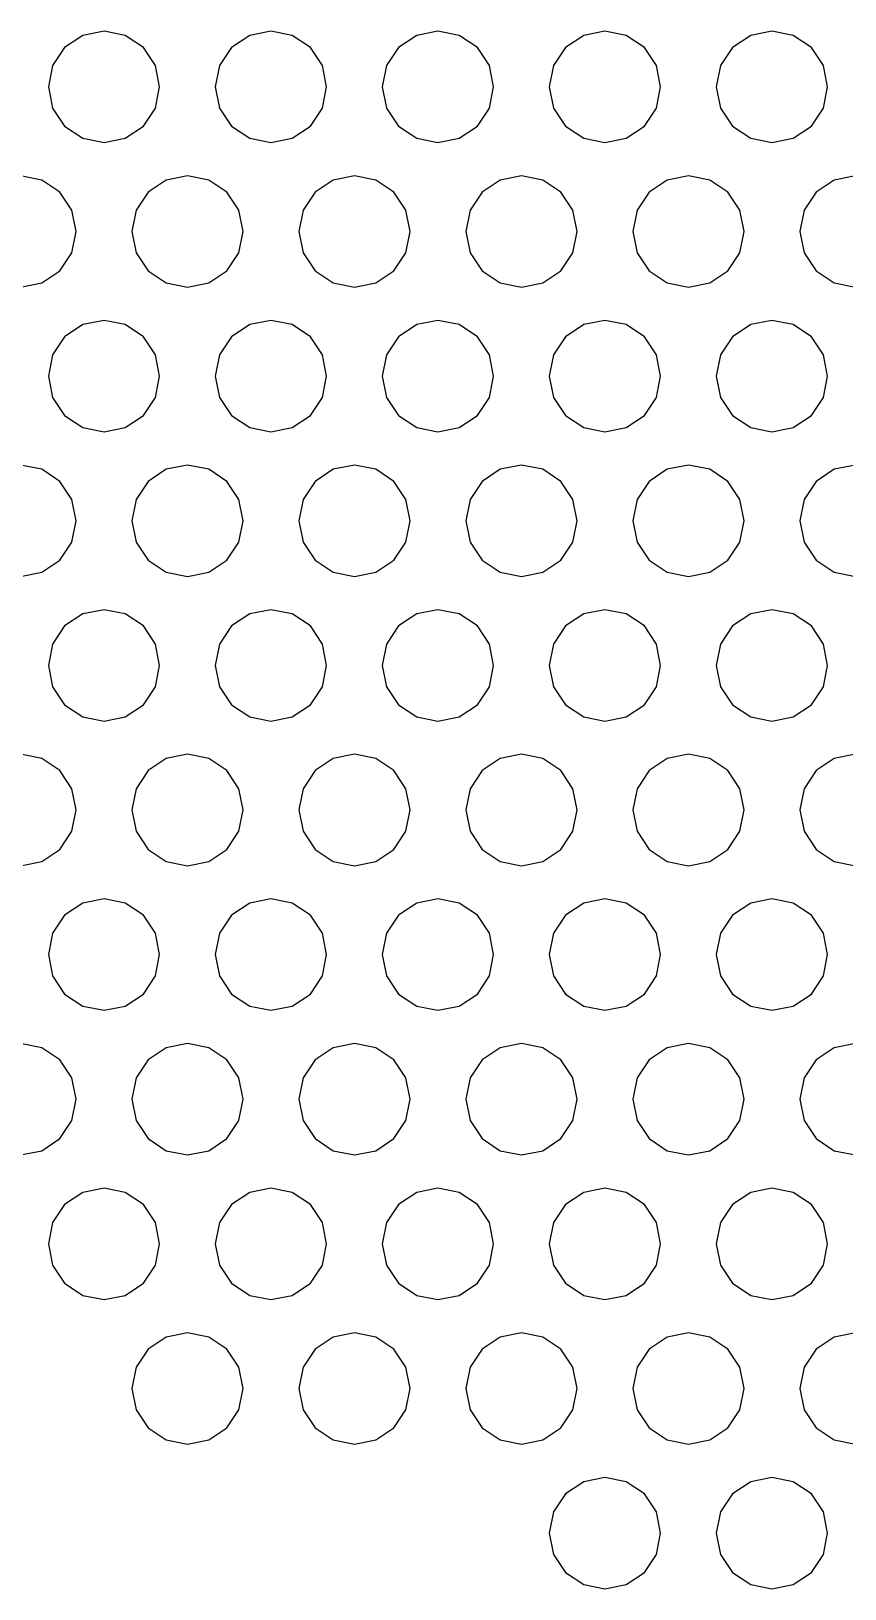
# Model space of a CAD drawing. Extents: x -59 to 59, y -59 to 59.
# Drawn here: x -29.6 to -0.4, y -59.2 to -3.2 of the extents above; entities that cross this region are included whole.
import ezdxf

# ---------------------------------------------------------------- set-up
doc = ezdxf.new("R2010")
doc.units = 0
doc.layers.get('0').update_dxf_attribs({"color": 1})

msp = doc.modelspace()

# ---------------------------------------------------------------- linework, layer by layer
at = {"color": 1}
for p, q in [((-27.7654, -3.34839), (-28.4142, -3.78194)), ((-27, -3.19615), (-27.7654, -3.34839)), ((-26.2346, -3.34839), (-27, -3.19615)), ((-25.5858, -3.78194), (-26.2346, -3.34839)), ((-21.7654, -3.34839), (-22.4142, -3.78194)), ((-21, -3.19615), (-21.7654, -3.34839)), ((-20.2346, -3.34839), (-21, -3.19615)), ((-19.5858, -3.78194), (-20.2346, -3.34839)), ((-15.7654, -3.34839), (-16.4142, -3.78194)), ((-15, -3.19615), (-15.7654, -3.34839)), ((-14.2346, -3.34839), (-15, -3.19615)), ((-13.5858, -3.78194), (-14.2346, -3.34839)), ((-9.76537, -3.34839), (-10.4142, -3.78194)), ((-9, -3.19615), (-9.76537, -3.34839)), ((-8.23462, -3.34839), (-9, -3.19615)), ((-7.58578, -3.78194), (-8.23462, -3.34839)), ((-3.76537, -3.34839), (-4.4142, -3.78194)), ((-3, -3.19615), (-3.76537, -3.34839)), ((-2.23462, -3.34839), (-3, -3.19615)), ((-1.58578, -3.78194), (-2.23462, -3.34839)), ((-28.4142, -3.78194), (-28.8477, -4.43077)), ((-25.1522, -4.43077), (-25.5858, -3.78194)), ((-22.4142, -3.78194), (-22.8477, -4.43077)), ((-19.1522, -4.43077), (-19.5858, -3.78194)), ((-16.4142, -3.78194), (-16.8477, -4.43077)), ((-13.1522, -4.43077), (-13.5858, -3.78194)), ((-10.4142, -3.78194), (-10.8477, -4.43077)), ((-7.15224, -4.43077), (-7.58578, -3.78194)), ((-4.4142, -3.78194), (-4.84775, -4.43077)), ((-1.15224, -4.43077), (-1.58578, -3.78194)), ((-28.8477, -4.43077), (-29, -5.19615)), ((-25, -5.19615), (-25.1522, -4.43077)), ((-22.8477, -4.43077), (-23, -5.19615)), ((-19, -5.19615), (-19.1522, -4.43077)), ((-16.8477, -4.43077), (-17, -5.19615)), ((-13, -5.19615), (-13.1522, -4.43077)), ((-10.8477, -4.43077), (-11, -5.19615)), ((-7, -5.19615), (-7.15224, -4.43077)), ((-4.84775, -4.43077), (-5, -5.19615)), ((-1, -5.19615), (-1.15224, -4.43077)), ((-29, -5.19615), (-28.8477, -5.96152)), ((-25.1522, -5.96152), (-25, -5.19615)), ((-23, -5.19615), (-22.8477, -5.96152)), ((-19.1522, -5.96152), (-19, -5.19615)), ((-17, -5.19615), (-16.8477, -5.96152)), ((-13.1522, -5.96152), (-13, -5.19615)), ((-11, -5.19615), (-10.8477, -5.96152)), ((-7.15224, -5.96152), (-7, -5.19615)), ((-5, -5.19615), (-4.84775, -5.96152)), ((-1.15224, -5.96152), (-1, -5.19615)), ((-28.8477, -5.96152), (-28.4142, -6.61035)), ((-25.5858, -6.61035), (-25.1522, -5.96152)), ((-22.8477, -5.96152), (-22.4142, -6.61035)), ((-19.5858, -6.61035), (-19.1522, -5.96152)), ((-16.8477, -5.96152), (-16.4142, -6.61035)), ((-13.5858, -6.61035), (-13.1522, -5.96152)), ((-10.8477, -5.96152), (-10.4142, -6.61035)), ((-7.58578, -6.61035), (-7.15224, -5.96152)), ((-4.84775, -5.96152), (-4.4142, -6.61035)), ((-1.58578, -6.61035), (-1.15224, -5.96152)), ((-28.4142, -6.61035), (-27.7654, -7.0439)), ((-26.2346, -7.0439), (-25.5858, -6.61035)), ((-22.4142, -6.61035), (-21.7654, -7.0439)), ((-20.2346, -7.0439), (-19.5858, -6.61035)), ((-16.4142, -6.61035), (-15.7654, -7.0439)), ((-14.2346, -7.0439), (-13.5858, -6.61035)), ((-10.4142, -6.61035), (-9.76537, -7.0439)), ((-8.23462, -7.0439), (-7.58578, -6.61035)), ((-4.4142, -6.61035), (-3.76537, -7.0439)), ((-2.23462, -7.0439), (-1.58578, -6.61035)), ((-27.7654, -7.0439), (-27, -7.19615)), ((-27, -7.19615), (-26.2346, -7.0439)), ((-21.7654, -7.0439), (-21, -7.19615)), ((-21, -7.19615), (-20.2346, -7.0439)), ((-15.7654, -7.0439), (-15, -7.19615)), ((-15, -7.19615), (-14.2346, -7.0439)), ((-9.76537, -7.0439), (-9, -7.19615)), ((-9, -7.19615), (-8.23462, -7.0439)), ((-3.76537, -7.0439), (-3, -7.19615)), ((-3, -7.19615), (-2.23462, -7.0439)), ((-29.2346, -8.54454), (-30, -8.3923)), ((-24, -8.3923), (-24.7654, -8.54454)), ((-23.2346, -8.54454), (-24, -8.3923)), ((-18, -8.3923), (-18.7654, -8.54454)), ((-17.2346, -8.54454), (-18, -8.3923)), ((-12, -8.3923), (-12.7654, -8.54454)), ((-11.2346, -8.54454), (-12, -8.3923)), ((-6, -8.3923), (-6.76537, -8.54454)), ((-5.23462, -8.54454), (-6, -8.3923)), ((0, -8.3923), (-0.76537, -8.54454)), ((-28.5858, -8.97809), (-29.2346, -8.54454)), ((-24.7654, -8.54454), (-25.4142, -8.97809)), ((-22.5858, -8.97809), (-23.2346, -8.54454)), ((-18.7654, -8.54454), (-19.4142, -8.97809)), ((-16.5858, -8.97809), (-17.2346, -8.54454)), ((-12.7654, -8.54454), (-13.4142, -8.97809)), ((-10.5858, -8.97809), (-11.2346, -8.54454)), ((-6.76537, -8.54454), (-7.4142, -8.97809)), ((-4.58578, -8.97809), (-5.23462, -8.54454)), ((-0.76537, -8.54454), (-1.4142, -8.97809)), ((-28.1522, -9.62694), (-28.5858, -8.97809)), ((-25.4142, -8.97809), (-25.8477, -9.62694)), ((-22.1522, -9.62694), (-22.5858, -8.97809)), ((-19.4142, -8.97809), (-19.8477, -9.62694)), ((-16.1522, -9.62694), (-16.5858, -8.97809)), ((-13.4142, -8.97809), (-13.8477, -9.62694)), ((-10.1522, -9.62694), (-10.5858, -8.97809)), ((-7.4142, -8.97809), (-7.84775, -9.62694)), ((-4.15224, -9.62694), (-4.58578, -8.97809)), ((-1.4142, -8.97809), (-1.84775, -9.62694)), ((-28, -10.3923), (-28.1522, -9.62694)), ((-25.8477, -9.62694), (-26, -10.3923)), ((-22, -10.3923), (-22.1522, -9.62694)), ((-19.8477, -9.62694), (-20, -10.3923)), ((-16, -10.3923), (-16.1522, -9.62694)), ((-13.8477, -9.62694), (-14, -10.3923)), ((-10, -10.3923), (-10.1522, -9.62694)), ((-7.84775, -9.62694), (-8, -10.3923)), ((-4, -10.3923), (-4.15224, -9.62694)), ((-1.84775, -9.62694), (-2, -10.3923)), ((-28.1522, -11.1577), (-28, -10.3923)), ((-26, -10.3923), (-25.8477, -11.1577)), ((-22.1522, -11.1577), (-22, -10.3923)), ((-20, -10.3923), (-19.8477, -11.1577)), ((-16.1522, -11.1577), (-16, -10.3923)), ((-14, -10.3923), (-13.8477, -11.1577)), ((-10.1522, -11.1577), (-10, -10.3923)), ((-8, -10.3923), (-7.84775, -11.1577)), ((-4.15224, -11.1577), (-4, -10.3923)), ((-2, -10.3923), (-1.84775, -11.1577)), ((-28.5858, -11.8065), (-28.1522, -11.1577)), ((-25.8477, -11.1577), (-25.4142, -11.8065)), ((-22.5858, -11.8065), (-22.1522, -11.1577)), ((-19.8477, -11.1577), (-19.4142, -11.8065)), ((-16.5858, -11.8065), (-16.1522, -11.1577)), ((-13.8477, -11.1577), (-13.4142, -11.8065)), ((-10.5858, -11.8065), (-10.1522, -11.1577)), ((-7.84775, -11.1577), (-7.4142, -11.8065)), ((-4.58578, -11.8065), (-4.15224, -11.1577)), ((-1.84775, -11.1577), (-1.4142, -11.8065)), ((-30, -12.3923), (-29.2346, -12.2401)), ((-29.2346, -12.2401), (-28.5858, -11.8065)), ((-25.4142, -11.8065), (-24.7654, -12.2401)), ((-24.7654, -12.2401), (-24, -12.3923)), ((-24, -12.3923), (-23.2346, -12.2401)), ((-23.2346, -12.2401), (-22.5858, -11.8065)), ((-19.4142, -11.8065), (-18.7654, -12.2401)), ((-18.7654, -12.2401), (-18, -12.3923)), ((-18, -12.3923), (-17.2346, -12.2401)), ((-17.2346, -12.2401), (-16.5858, -11.8065)), ((-13.4142, -11.8065), (-12.7654, -12.2401)), ((-12.7654, -12.2401), (-12, -12.3923)), ((-12, -12.3923), (-11.2346, -12.2401)), ((-11.2346, -12.2401), (-10.5858, -11.8065)), ((-7.4142, -11.8065), (-6.76537, -12.2401)), ((-6.76537, -12.2401), (-6, -12.3923)), ((-6, -12.3923), (-5.23462, -12.2401)), ((-5.23462, -12.2401), (-4.58578, -11.8065)), ((-1.4142, -11.8065), (-0.76537, -12.2401)), ((-0.76537, -12.2401), (0, -12.3923)), ((-27.7654, -13.7407), (-28.4142, -14.1742)), ((-27, -13.5885), (-27.7654, -13.7407)), ((-26.2346, -13.7407), (-27, -13.5885)), ((-25.5858, -14.1742), (-26.2346, -13.7407)), ((-21.7654, -13.7407), (-22.4142, -14.1742)), ((-21, -13.5885), (-21.7654, -13.7407)), ((-20.2346, -13.7407), (-21, -13.5885)), ((-19.5858, -14.1742), (-20.2346, -13.7407)), ((-15.7654, -13.7407), (-16.4142, -14.1742)), ((-15, -13.5885), (-15.7654, -13.7407)), ((-14.2346, -13.7407), (-15, -13.5885)), ((-13.5858, -14.1742), (-14.2346, -13.7407)), ((-9.76537, -13.7407), (-10.4142, -14.1742)), ((-9, -13.5885), (-9.76537, -13.7407)), ((-8.23462, -13.7407), (-9, -13.5885)), ((-7.58578, -14.1742), (-8.23462, -13.7407)), ((-3.76537, -13.7407), (-4.4142, -14.1742)), ((-3, -13.5885), (-3.76537, -13.7407)), ((-2.23462, -13.7407), (-3, -13.5885)), ((-1.58578, -14.1742), (-2.23462, -13.7407)), ((-28.4142, -14.1742), (-28.8477, -14.8231)), ((-25.1522, -14.8231), (-25.5858, -14.1742)), ((-22.4142, -14.1742), (-22.8477, -14.8231)), ((-19.1522, -14.8231), (-19.5858, -14.1742)), ((-16.4142, -14.1742), (-16.8477, -14.8231)), ((-13.1522, -14.8231), (-13.5858, -14.1742)), ((-10.4142, -14.1742), (-10.8477, -14.8231)), ((-7.15224, -14.8231), (-7.58578, -14.1742)), ((-4.4142, -14.1742), (-4.84775, -14.8231)), ((-1.15224, -14.8231), (-1.58578, -14.1742)), ((-28.8477, -14.8231), (-29, -15.5885)), ((-25, -15.5885), (-25.1522, -14.8231)), ((-22.8477, -14.8231), (-23, -15.5885)), ((-19, -15.5885), (-19.1522, -14.8231)), ((-16.8477, -14.8231), (-17, -15.5885)), ((-13, -15.5885), (-13.1522, -14.8231)), ((-10.8477, -14.8231), (-11, -15.5885)), ((-7, -15.5885), (-7.15224, -14.8231)), ((-4.84775, -14.8231), (-5, -15.5885)), ((-1, -15.5885), (-1.15224, -14.8231)), ((-29, -15.5885), (-28.8477, -16.3538)), ((-25.1522, -16.3538), (-25, -15.5885)), ((-23, -15.5885), (-22.8477, -16.3538)), ((-19.1522, -16.3538), (-19, -15.5885)), ((-17, -15.5885), (-16.8477, -16.3538)), ((-13.1522, -16.3538), (-13, -15.5885)), ((-11, -15.5885), (-10.8477, -16.3538)), ((-7.15224, -16.3538), (-7, -15.5885)), ((-5, -15.5885), (-4.84775, -16.3538)), ((-1.15224, -16.3538), (-1, -15.5885)), ((-28.8477, -16.3538), (-28.4142, -17.0027)), ((-25.5858, -17.0027), (-25.1522, -16.3538)), ((-22.8477, -16.3538), (-22.4142, -17.0027)), ((-19.5858, -17.0027), (-19.1522, -16.3538)), ((-16.8477, -16.3538), (-16.4142, -17.0027)), ((-13.5858, -17.0027), (-13.1522, -16.3538)), ((-10.8477, -16.3538), (-10.4142, -17.0027)), ((-7.58578, -17.0027), (-7.15224, -16.3538)), ((-4.84775, -16.3538), (-4.4142, -17.0027)), ((-1.58578, -17.0027), (-1.15224, -16.3538)), ((-28.4142, -17.0027), (-27.7654, -17.4362)), ((-26.2346, -17.4362), (-25.5858, -17.0027)), ((-22.4142, -17.0027), (-21.7654, -17.4362)), ((-20.2346, -17.4362), (-19.5858, -17.0027)), ((-16.4142, -17.0027), (-15.7654, -17.4362)), ((-14.2346, -17.4362), (-13.5858, -17.0027)), ((-10.4142, -17.0027), (-9.76537, -17.4362)), ((-8.23462, -17.4362), (-7.58578, -17.0027)), ((-4.4142, -17.0027), (-3.76537, -17.4362)), ((-2.23462, -17.4362), (-1.58578, -17.0027)), ((-27.7654, -17.4362), (-27, -17.5885)), ((-27, -17.5885), (-26.2346, -17.4362)), ((-21.7654, -17.4362), (-21, -17.5885)), ((-21, -17.5885), (-20.2346, -17.4362)), ((-15.7654, -17.4362), (-15, -17.5885)), ((-15, -17.5885), (-14.2346, -17.4362)), ((-9.76537, -17.4362), (-9, -17.5885)), ((-9, -17.5885), (-8.23462, -17.4362)), ((-3.76537, -17.4362), (-3, -17.5885)), ((-3, -17.5885), (-2.23462, -17.4362)), ((-29.2346, -18.9368), (-30, -18.7846)), ((-28.5858, -19.3704), (-29.2346, -18.9368)), ((-24.7654, -18.9368), (-25.4142, -19.3704)), ((-24, -18.7846), (-24.7654, -18.9368)), ((-23.2346, -18.9368), (-24, -18.7846)), ((-22.5858, -19.3704), (-23.2346, -18.9368)), ((-18.7654, -18.9368), (-19.4142, -19.3704)), ((-18, -18.7846), (-18.7654, -18.9368)), ((-17.2346, -18.9368), (-18, -18.7846)), ((-16.5858, -19.3704), (-17.2346, -18.9368)), ((-12.7654, -18.9368), (-13.4142, -19.3704)), ((-12, -18.7846), (-12.7654, -18.9368)), ((-11.2346, -18.9368), (-12, -18.7846)), ((-10.5858, -19.3704), (-11.2346, -18.9368)), ((-6.76537, -18.9368), (-7.4142, -19.3704)), ((-6, -18.7846), (-6.76537, -18.9368)), ((-5.23462, -18.9368), (-6, -18.7846)), ((-4.58578, -19.3704), (-5.23462, -18.9368)), ((-0.76537, -18.9368), (-1.4142, -19.3704)), ((0, -18.7846), (-0.76537, -18.9368)), ((-28.1522, -20.0192), (-28.5858, -19.3704)), ((-25.4142, -19.3704), (-25.8477, -20.0192)), ((-22.1522, -20.0192), (-22.5858, -19.3704)), ((-19.4142, -19.3704), (-19.8477, -20.0192)), ((-16.1522, -20.0192), (-16.5858, -19.3704)), ((-13.4142, -19.3704), (-13.8477, -20.0192)), ((-10.1522, -20.0192), (-10.5858, -19.3704)), ((-7.4142, -19.3704), (-7.84775, -20.0192)), ((-4.15224, -20.0192), (-4.58578, -19.3704)), ((-1.4142, -19.3704), (-1.84775, -20.0192)), ((-28, -20.7846), (-28.1522, -20.0192)), ((-25.8477, -20.0192), (-26, -20.7846)), ((-22, -20.7846), (-22.1522, -20.0192)), ((-19.8477, -20.0192), (-20, -20.7846)), ((-16, -20.7846), (-16.1522, -20.0192)), ((-13.8477, -20.0192), (-14, -20.7846)), ((-10, -20.7846), (-10.1522, -20.0192)), ((-7.84775, -20.0192), (-8, -20.7846)), ((-4, -20.7846), (-4.15224, -20.0192)), ((-1.84775, -20.0192), (-2, -20.7846)), ((-28.1522, -21.55), (-28, -20.7846)), ((-26, -20.7846), (-25.8477, -21.55)), ((-22.1522, -21.55), (-22, -20.7846)), ((-20, -20.7846), (-19.8477, -21.55)), ((-16.1522, -21.55), (-16, -20.7846)), ((-14, -20.7846), (-13.8477, -21.55)), ((-10.1522, -21.55), (-10, -20.7846)), ((-8, -20.7846), (-7.84775, -21.55)), ((-4.15224, -21.55), (-4, -20.7846)), ((-2, -20.7846), (-1.84775, -21.55)), ((-28.5858, -22.1988), (-28.1522, -21.55)), ((-25.8477, -21.55), (-25.4142, -22.1988)), ((-22.5858, -22.1988), (-22.1522, -21.55)), ((-19.8477, -21.55), (-19.4142, -22.1988)), ((-16.5858, -22.1988), (-16.1522, -21.55)), ((-13.8477, -21.55), (-13.4142, -22.1988)), ((-10.5858, -22.1988), (-10.1522, -21.55)), ((-7.84775, -21.55), (-7.4142, -22.1988)), ((-4.58578, -22.1988), (-4.15224, -21.55)), ((-1.84775, -21.55), (-1.4142, -22.1988)), ((-29.2346, -22.6324), (-28.5858, -22.1988)), ((-25.4142, -22.1988), (-24.7654, -22.6324)), ((-23.2346, -22.6324), (-22.5858, -22.1988)), ((-19.4142, -22.1988), (-18.7654, -22.6324)), ((-17.2346, -22.6324), (-16.5858, -22.1988)), ((-13.4142, -22.1988), (-12.7654, -22.6324)), ((-11.2346, -22.6324), (-10.5858, -22.1988)), ((-7.4142, -22.1988), (-6.76537, -22.6324)), ((-5.23462, -22.6324), (-4.58578, -22.1988)), ((-1.4142, -22.1988), (-0.76537, -22.6324)), ((-30, -22.7846), (-29.2346, -22.6324)), ((-24.7654, -22.6324), (-24, -22.7846)), ((-24, -22.7846), (-23.2346, -22.6324)), ((-18.7654, -22.6324), (-18, -22.7846)), ((-18, -22.7846), (-17.2346, -22.6324)), ((-12.7654, -22.6324), (-12, -22.7846)), ((-12, -22.7846), (-11.2346, -22.6324)), ((-6.76537, -22.6324), (-6, -22.7846)), ((-6, -22.7846), (-5.23462, -22.6324)), ((-0.76537, -22.6324), (0, -22.7846)), ((-27, -23.9808), (-27.7654, -24.133)), ((-26.2346, -24.133), (-27, -23.9808)), ((-21, -23.9808), (-21.7654, -24.133)), ((-20.2346, -24.133), (-21, -23.9808)), ((-15, -23.9808), (-15.7654, -24.133)), ((-14.2346, -24.133), (-15, -23.9808)), ((-9, -23.9808), (-9.76537, -24.133)), ((-8.23462, -24.133), (-9, -23.9808)), ((-3, -23.9808), (-3.76537, -24.133)), ((-2.23462, -24.133), (-3, -23.9808)), ((-28.4142, -24.5665), (-28.8477, -25.2154)), ((-27.7654, -24.133), (-28.4142, -24.5665)), ((-25.5858, -24.5665), (-26.2346, -24.133)), ((-25.1522, -25.2154), (-25.5858, -24.5665)), ((-22.4142, -24.5665), (-22.8477, -25.2154)), ((-21.7654, -24.133), (-22.4142, -24.5665)), ((-19.5858, -24.5665), (-20.2346, -24.133)), ((-19.1522, -25.2154), (-19.5858, -24.5665)), ((-16.4142, -24.5665), (-16.8477, -25.2154)), ((-15.7654, -24.133), (-16.4142, -24.5665)), ((-13.5858, -24.5665), (-14.2346, -24.133)), ((-13.1522, -25.2154), (-13.5858, -24.5665)), ((-10.4142, -24.5665), (-10.8477, -25.2154)), ((-9.76537, -24.133), (-10.4142, -24.5665)), ((-7.58578, -24.5665), (-8.23462, -24.133)), ((-7.15224, -25.2154), (-7.58578, -24.5665)), ((-4.4142, -24.5665), (-4.84775, -25.2154)), ((-3.76537, -24.133), (-4.4142, -24.5665)), ((-1.58578, -24.5665), (-2.23462, -24.133)), ((-1.15224, -25.2154), (-1.58578, -24.5665)), ((-28.8477, -25.2154), (-29, -25.9808)), ((-25, -25.9808), (-25.1522, -25.2154)), ((-22.8477, -25.2154), (-23, -25.9808)), ((-19, -25.9808), (-19.1522, -25.2154)), ((-16.8477, -25.2154), (-17, -25.9808)), ((-13, -25.9808), (-13.1522, -25.2154)), ((-10.8477, -25.2154), (-11, -25.9808)), ((-7, -25.9808), (-7.15224, -25.2154)), ((-4.84775, -25.2154), (-5, -25.9808)), ((-1, -25.9808), (-1.15224, -25.2154)), ((-29, -25.9808), (-28.8477, -26.7461)), ((-25.1522, -26.7461), (-25, -25.9808)), ((-23, -25.9808), (-22.8477, -26.7461)), ((-19.1522, -26.7461), (-19, -25.9808)), ((-17, -25.9808), (-16.8477, -26.7461)), ((-13.1522, -26.7461), (-13, -25.9808)), ((-11, -25.9808), (-10.8477, -26.7461)), ((-7.15224, -26.7461), (-7, -25.9808)), ((-5, -25.9808), (-4.84775, -26.7461)), ((-1.15224, -26.7461), (-1, -25.9808)), ((-28.8477, -26.7461), (-28.4142, -27.395)), ((-25.5858, -27.395), (-25.1522, -26.7461)), ((-22.8477, -26.7461), (-22.4142, -27.395)), ((-19.5858, -27.395), (-19.1522, -26.7461)), ((-16.8477, -26.7461), (-16.4142, -27.395)), ((-13.5858, -27.395), (-13.1522, -26.7461)), ((-10.8477, -26.7461), (-10.4142, -27.395)), ((-7.58578, -27.395), (-7.15224, -26.7461)), ((-4.84775, -26.7461), (-4.4142, -27.395)), ((-1.58578, -27.395), (-1.15224, -26.7461)), ((-28.4142, -27.395), (-27.7654, -27.8285)), ((-26.2346, -27.8285), (-25.5858, -27.395)), ((-22.4142, -27.395), (-21.7654, -27.8285)), ((-20.2346, -27.8285), (-19.5858, -27.395)), ((-16.4142, -27.395), (-15.7654, -27.8285)), ((-14.2346, -27.8285), (-13.5858, -27.395)), ((-10.4142, -27.395), (-9.76537, -27.8285)), ((-8.23462, -27.8285), (-7.58578, -27.395)), ((-4.4142, -27.395), (-3.76537, -27.8285)), ((-2.23462, -27.8285), (-1.58578, -27.395)), ((-27.7654, -27.8285), (-27, -27.9808)), ((-27, -27.9808), (-26.2346, -27.8285)), ((-21.7654, -27.8285), (-21, -27.9808)), ((-21, -27.9808), (-20.2346, -27.8285)), ((-15.7654, -27.8285), (-15, -27.9808)), ((-15, -27.9808), (-14.2346, -27.8285)), ((-9.76537, -27.8285), (-9, -27.9808)), ((-9, -27.9808), (-8.23462, -27.8285)), ((-3.76537, -27.8285), (-3, -27.9808)), ((-3, -27.9808), (-2.23462, -27.8285)), ((-29.2346, -29.3291), (-30, -29.1769)), ((-28.5858, -29.7627), (-29.2346, -29.3291)), ((-24.7654, -29.3291), (-25.4142, -29.7627)), ((-24, -29.1769), (-24.7654, -29.3291)), ((-23.2346, -29.3291), (-24, -29.1769)), ((-22.5858, -29.7627), (-23.2346, -29.3291)), ((-18.7654, -29.3291), (-19.4142, -29.7627)), ((-18, -29.1769), (-18.7654, -29.3291)), ((-17.2346, -29.3291), (-18, -29.1769)), ((-16.5858, -29.7627), (-17.2346, -29.3291)), ((-12.7654, -29.3291), (-13.4142, -29.7627)), ((-12, -29.1769), (-12.7654, -29.3291)), ((-11.2346, -29.3291), (-12, -29.1769)), ((-10.5858, -29.7627), (-11.2346, -29.3291)), ((-6.76537, -29.3291), (-7.4142, -29.7627)), ((-6, -29.1769), (-6.76537, -29.3291)), ((-5.23462, -29.3291), (-6, -29.1769)), ((-4.58578, -29.7627), (-5.23462, -29.3291)), ((-0.76537, -29.3291), (-1.4142, -29.7627)), ((0, -29.1769), (-0.76537, -29.3291)), ((-28.1522, -30.4115), (-28.5858, -29.7627)), ((-25.4142, -29.7627), (-25.8477, -30.4115)), ((-22.1522, -30.4115), (-22.5858, -29.7627)), ((-19.4142, -29.7627), (-19.8477, -30.4115)), ((-16.1522, -30.4115), (-16.5858, -29.7627)), ((-13.4142, -29.7627), (-13.8477, -30.4115)), ((-10.1522, -30.4115), (-10.5858, -29.7627)), ((-7.4142, -29.7627), (-7.84775, -30.4115)), ((-4.15224, -30.4115), (-4.58578, -29.7627)), ((-1.4142, -29.7627), (-1.84775, -30.4115)), ((-28, -31.1769), (-28.1522, -30.4115)), ((-25.8477, -30.4115), (-26, -31.1769)), ((-22, -31.1769), (-22.1522, -30.4115)), ((-19.8477, -30.4115), (-20, -31.1769)), ((-16, -31.1769), (-16.1522, -30.4115)), ((-13.8477, -30.4115), (-14, -31.1769)), ((-10, -31.1769), (-10.1522, -30.4115)), ((-7.84775, -30.4115), (-8, -31.1769)), ((-4, -31.1769), (-4.15224, -30.4115)), ((-1.84775, -30.4115), (-2, -31.1769)), ((-28.1522, -31.9423), (-28, -31.1769)), ((-26, -31.1769), (-25.8477, -31.9423)), ((-22.1522, -31.9423), (-22, -31.1769)), ((-20, -31.1769), (-19.8477, -31.9423)), ((-16.1522, -31.9423), (-16, -31.1769)), ((-14, -31.1769), (-13.8477, -31.9423)), ((-10.1522, -31.9423), (-10, -31.1769)), ((-8, -31.1769), (-7.84775, -31.9423)), ((-4.15224, -31.9423), (-4, -31.1769)), ((-2, -31.1769), (-1.84775, -31.9423)), ((-28.5858, -32.5911), (-28.1522, -31.9423)), ((-25.8477, -31.9423), (-25.4142, -32.5911)), ((-22.5858, -32.5911), (-22.1522, -31.9423)), ((-19.8477, -31.9423), (-19.4142, -32.5911)), ((-16.5858, -32.5911), (-16.1522, -31.9423)), ((-13.8477, -31.9423), (-13.4142, -32.5911)), ((-10.5858, -32.5911), (-10.1522, -31.9423)), ((-7.84775, -31.9423), (-7.4142, -32.5911)), ((-4.58578, -32.5911), (-4.15224, -31.9423)), ((-1.84775, -31.9423), (-1.4142, -32.5911)), ((-29.2346, -33.0247), (-28.5858, -32.5911)), ((-25.4142, -32.5911), (-24.7654, -33.0247)), ((-23.2346, -33.0247), (-22.5858, -32.5911)), ((-19.4142, -32.5911), (-18.7654, -33.0247)), ((-17.2346, -33.0247), (-16.5858, -32.5911)), ((-13.4142, -32.5911), (-12.7654, -33.0247)), ((-11.2346, -33.0247), (-10.5858, -32.5911)), ((-7.4142, -32.5911), (-6.76537, -33.0247)), ((-5.23462, -33.0247), (-4.58578, -32.5911)), ((-1.4142, -32.5911), (-0.76537, -33.0247)), ((-30, -33.1769), (-29.2346, -33.0247)), ((-24.7654, -33.0247), (-24, -33.1769)), ((-24, -33.1769), (-23.2346, -33.0247)), ((-18.7654, -33.0247), (-18, -33.1769)), ((-18, -33.1769), (-17.2346, -33.0247)), ((-12.7654, -33.0247), (-12, -33.1769)), ((-12, -33.1769), (-11.2346, -33.0247)), ((-6.76537, -33.0247), (-6, -33.1769)), ((-6, -33.1769), (-5.23462, -33.0247)), ((-0.76537, -33.0247), (0, -33.1769)), ((-27.7654, -34.5253), (-28.4142, -34.9588)), ((-27, -34.3731), (-27.7654, -34.5253)), ((-26.2346, -34.5253), (-27, -34.3731)), ((-25.5858, -34.9588), (-26.2346, -34.5253)), ((-21.7654, -34.5253), (-22.4142, -34.9588)), ((-21, -34.3731), (-21.7654, -34.5253)), ((-20.2346, -34.5253), (-21, -34.3731)), ((-19.5858, -34.9588), (-20.2346, -34.5253)), ((-15.7654, -34.5253), (-16.4142, -34.9588)), ((-15, -34.3731), (-15.7654, -34.5253)), ((-14.2346, -34.5253), (-15, -34.3731)), ((-13.5858, -34.9588), (-14.2346, -34.5253)), ((-9.76537, -34.5253), (-10.4142, -34.9588)), ((-9, -34.3731), (-9.76537, -34.5253)), ((-8.23462, -34.5253), (-9, -34.3731)), ((-7.58578, -34.9588), (-8.23462, -34.5253)), ((-3.76537, -34.5253), (-4.4142, -34.9588)), ((-3, -34.3731), (-3.76537, -34.5253)), ((-2.23462, -34.5253), (-3, -34.3731)), ((-1.58578, -34.9588), (-2.23462, -34.5253)), ((-28.4142, -34.9588), (-28.8477, -35.6077)), ((-25.1522, -35.6077), (-25.5858, -34.9588)), ((-22.4142, -34.9588), (-22.8477, -35.6077)), ((-19.1522, -35.6077), (-19.5858, -34.9588)), ((-16.4142, -34.9588), (-16.8477, -35.6077)), ((-13.1522, -35.6077), (-13.5858, -34.9588)), ((-10.4142, -34.9588), (-10.8477, -35.6077)), ((-7.15224, -35.6077), (-7.58578, -34.9588)), ((-4.4142, -34.9588), (-4.84775, -35.6077)), ((-1.15224, -35.6077), (-1.58578, -34.9588)), ((-28.8477, -35.6077), (-29, -36.3731)), ((-25, -36.3731), (-25.1522, -35.6077)), ((-22.8477, -35.6077), (-23, -36.3731)), ((-19, -36.3731), (-19.1522, -35.6077)), ((-16.8477, -35.6077), (-17, -36.3731)), ((-13, -36.3731), (-13.1522, -35.6077)), ((-10.8477, -35.6077), (-11, -36.3731)), ((-7, -36.3731), (-7.15224, -35.6077)), ((-4.84775, -35.6077), (-5, -36.3731)), ((-1, -36.3731), (-1.15224, -35.6077)), ((-29, -36.3731), (-28.8477, -37.1384)), ((-25.1522, -37.1384), (-25, -36.3731)), ((-23, -36.3731), (-22.8477, -37.1384)), ((-19.1522, -37.1384), (-19, -36.3731)), ((-17, -36.3731), (-16.8477, -37.1384)), ((-13.1522, -37.1384), (-13, -36.3731)), ((-11, -36.3731), (-10.8477, -37.1384)), ((-7.15224, -37.1384), (-7, -36.3731)), ((-5, -36.3731), (-4.84775, -37.1384)), ((-1.15224, -37.1384), (-1, -36.3731)), ((-28.8477, -37.1384), (-28.4142, -37.7873)), ((-25.5858, -37.7873), (-25.1522, -37.1384)), ((-22.8477, -37.1384), (-22.4142, -37.7873)), ((-19.5858, -37.7873), (-19.1522, -37.1384)), ((-16.8477, -37.1384), (-16.4142, -37.7873)), ((-13.5858, -37.7873), (-13.1522, -37.1384)), ((-10.8477, -37.1384), (-10.4142, -37.7873)), ((-7.58578, -37.7873), (-7.15224, -37.1384)), ((-4.84775, -37.1384), (-4.4142, -37.7873)), ((-1.58578, -37.7873), (-1.15224, -37.1384)), ((-28.4142, -37.7873), (-27.7654, -38.2208)), ((-26.2346, -38.2208), (-25.5858, -37.7873)), ((-22.4142, -37.7873), (-21.7654, -38.2208)), ((-20.2346, -38.2208), (-19.5858, -37.7873)), ((-16.4142, -37.7873), (-15.7654, -38.2208)), ((-14.2346, -38.2208), (-13.5858, -37.7873)), ((-10.4142, -37.7873), (-9.76537, -38.2208)), ((-8.23462, -38.2208), (-7.58578, -37.7873)), ((-4.4142, -37.7873), (-3.76537, -38.2208)), ((-2.23462, -38.2208), (-1.58578, -37.7873)), ((-27.7654, -38.2208), (-27, -38.3731)), ((-27, -38.3731), (-26.2346, -38.2208)), ((-21.7654, -38.2208), (-21, -38.3731)), ((-21, -38.3731), (-20.2346, -38.2208)), ((-15.7654, -38.2208), (-15, -38.3731)), ((-15, -38.3731), (-14.2346, -38.2208)), ((-9.76537, -38.2208), (-9, -38.3731)), ((-9, -38.3731), (-8.23462, -38.2208)), ((-3.76537, -38.2208), (-3, -38.3731)), ((-3, -38.3731), (-2.23462, -38.2208)), ((-29.2346, -39.7215), (-30, -39.5692)), ((-28.5858, -40.155), (-29.2346, -39.7215)), ((-24.7654, -39.7215), (-25.4142, -40.155)), ((-24, -39.5692), (-24.7654, -39.7215)), ((-23.2346, -39.7215), (-24, -39.5692)), ((-22.5858, -40.155), (-23.2346, -39.7215)), ((-18.7654, -39.7215), (-19.4142, -40.155)), ((-18, -39.5692), (-18.7654, -39.7215)), ((-17.2346, -39.7215), (-18, -39.5692)), ((-16.5858, -40.155), (-17.2346, -39.7215)), ((-12.7654, -39.7215), (-13.4142, -40.155)), ((-12, -39.5692), (-12.7654, -39.7215)), ((-11.2346, -39.7215), (-12, -39.5692)), ((-10.5858, -40.155), (-11.2346, -39.7215)), ((-6.76537, -39.7215), (-7.4142, -40.155)), ((-6, -39.5692), (-6.76537, -39.7215)), ((-5.23462, -39.7215), (-6, -39.5692)), ((-4.58578, -40.155), (-5.23462, -39.7215)), ((-0.76537, -39.7215), (-1.4142, -40.155)), ((0, -39.5692), (-0.76537, -39.7215)), ((-28.1522, -40.8038), (-28.5858, -40.155)), ((-25.4142, -40.155), (-25.8477, -40.8038)), ((-22.1522, -40.8038), (-22.5858, -40.155)), ((-19.4142, -40.155), (-19.8477, -40.8038)), ((-16.1522, -40.8038), (-16.5858, -40.155)), ((-13.4142, -40.155), (-13.8477, -40.8038)), ((-10.1522, -40.8038), (-10.5858, -40.155)), ((-7.4142, -40.155), (-7.84775, -40.8038)), ((-4.15224, -40.8038), (-4.58578, -40.155)), ((-1.4142, -40.155), (-1.84775, -40.8038)), ((-28, -41.5692), (-28.1522, -40.8038)), ((-25.8477, -40.8038), (-26, -41.5692)), ((-22, -41.5692), (-22.1522, -40.8038)), ((-19.8477, -40.8038), (-20, -41.5692)), ((-16, -41.5692), (-16.1522, -40.8038)), ((-13.8477, -40.8038), (-14, -41.5692)), ((-10, -41.5692), (-10.1522, -40.8038)), ((-7.84775, -40.8038), (-8, -41.5692)), ((-4, -41.5692), (-4.15224, -40.8038)), ((-1.84775, -40.8038), (-2, -41.5692)), ((-28.1522, -42.3346), (-28, -41.5692)), ((-26, -41.5692), (-25.8477, -42.3346)), ((-22.1522, -42.3346), (-22, -41.5692)), ((-20, -41.5692), (-19.8477, -42.3346)), ((-16.1522, -42.3346), (-16, -41.5692)), ((-14, -41.5692), (-13.8477, -42.3346)), ((-10.1522, -42.3346), (-10, -41.5692)), ((-8, -41.5692), (-7.84775, -42.3346)), ((-4.15224, -42.3346), (-4, -41.5692)), ((-2, -41.5692), (-1.84775, -42.3346)), ((-28.5858, -42.9834), (-28.1522, -42.3346)), ((-25.8477, -42.3346), (-25.4142, -42.9834)), ((-22.5858, -42.9834), (-22.1522, -42.3346)), ((-19.8477, -42.3346), (-19.4142, -42.9834)), ((-16.5858, -42.9834), (-16.1522, -42.3346)), ((-13.8477, -42.3346), (-13.4142, -42.9834)), ((-10.5858, -42.9834), (-10.1522, -42.3346)), ((-7.84775, -42.3346), (-7.4142, -42.9834)), ((-4.58578, -42.9834), (-4.15224, -42.3346)), ((-1.84775, -42.3346), (-1.4142, -42.9834)), ((-29.2346, -43.417), (-28.5858, -42.9834)), ((-25.4142, -42.9834), (-24.7654, -43.417)), ((-23.2346, -43.417), (-22.5858, -42.9834)), ((-19.4142, -42.9834), (-18.7654, -43.417)), ((-17.2346, -43.417), (-16.5858, -42.9834)), ((-13.4142, -42.9834), (-12.7654, -43.417)), ((-11.2346, -43.417), (-10.5858, -42.9834)), ((-7.4142, -42.9834), (-6.76537, -43.417)), ((-5.23462, -43.417), (-4.58578, -42.9834)), ((-1.4142, -42.9834), (-0.76537, -43.417)), ((-30, -43.5692), (-29.2346, -43.417)), ((-24.7654, -43.417), (-24, -43.5692)), ((-24, -43.5692), (-23.2346, -43.417)), ((-18.7654, -43.417), (-18, -43.5692)), ((-18, -43.5692), (-17.2346, -43.417)), ((-12.7654, -43.417), (-12, -43.5692)), ((-12, -43.5692), (-11.2346, -43.417)), ((-6.76537, -43.417), (-6, -43.5692)), ((-6, -43.5692), (-5.23462, -43.417)), ((-0.76537, -43.417), (0, -43.5692)), ((-27, -44.7654), (-27.7654, -44.9176)), ((-26.2346, -44.9176), (-27, -44.7654)), ((-21, -44.7654), (-21.7654, -44.9176)), ((-20.2346, -44.9176), (-21, -44.7654)), ((-15, -44.7654), (-15.7654, -44.9176)), ((-14.2346, -44.9176), (-15, -44.7654)), ((-9, -44.7654), (-9.76537, -44.9176)), ((-8.23462, -44.9176), (-9, -44.7654)), ((-3, -44.7654), (-3.76537, -44.9176)), ((-2.23462, -44.9176), (-3, -44.7654)), ((-27.7654, -44.9176), (-28.4142, -45.3512)), ((-25.5858, -45.3512), (-26.2346, -44.9176)), ((-21.7654, -44.9176), (-22.4142, -45.3512)), ((-19.5858, -45.3512), (-20.2346, -44.9176)), ((-15.7654, -44.9176), (-16.4142, -45.3512)), ((-13.5858, -45.3512), (-14.2346, -44.9176)), ((-9.76537, -44.9176), (-10.4142, -45.3512)), ((-7.58578, -45.3512), (-8.23462, -44.9176)), ((-3.76537, -44.9176), (-4.4142, -45.3512)), ((-1.58578, -45.3512), (-2.23462, -44.9176)), ((-28.4142, -45.3512), (-28.8477, -46)), ((-25.1522, -46), (-25.5858, -45.3512)), ((-22.4142, -45.3512), (-22.8477, -46)), ((-19.1522, -46), (-19.5858, -45.3512)), ((-16.4142, -45.3512), (-16.8477, -46)), ((-13.1522, -46), (-13.5858, -45.3512)), ((-10.4142, -45.3512), (-10.8477, -46)), ((-7.15224, -46), (-7.58578, -45.3512)), ((-4.4142, -45.3512), (-4.84775, -46)), ((-1.15224, -46), (-1.58578, -45.3512)), ((-28.8477, -46), (-29, -46.7654)), ((-25, -46.7654), (-25.1522, -46)), ((-22.8477, -46), (-23, -46.7654)), ((-19, -46.7654), (-19.1522, -46)), ((-16.8477, -46), (-17, -46.7654)), ((-13, -46.7654), (-13.1522, -46)), ((-10.8477, -46), (-11, -46.7654)), ((-7, -46.7654), (-7.15224, -46)), ((-4.84775, -46), (-5, -46.7654)), ((-1, -46.7654), (-1.15224, -46)), ((-29, -46.7654), (-28.8477, -47.5307)), ((-25.1522, -47.5307), (-25, -46.7654)), ((-23, -46.7654), (-22.8477, -47.5307)), ((-19.1522, -47.5307), (-19, -46.7654)), ((-17, -46.7654), (-16.8477, -47.5307)), ((-13.1522, -47.5307), (-13, -46.7654)), ((-11, -46.7654), (-10.8477, -47.5307)), ((-7.15224, -47.5307), (-7, -46.7654)), ((-5, -46.7654), (-4.84775, -47.5307)), ((-1.15224, -47.5307), (-1, -46.7654)), ((-28.8477, -47.5307), (-28.4142, -48.1796)), ((-25.5858, -48.1796), (-25.1522, -47.5307)), ((-22.8477, -47.5307), (-22.4142, -48.1796)), ((-19.5858, -48.1796), (-19.1522, -47.5307)), ((-16.8477, -47.5307), (-16.4142, -48.1796)), ((-13.5858, -48.1796), (-13.1522, -47.5307)), ((-10.8477, -47.5307), (-10.4142, -48.1796)), ((-7.58578, -48.1796), (-7.15224, -47.5307)), ((-4.84775, -47.5307), (-4.4142, -48.1796)), ((-1.58578, -48.1796), (-1.15224, -47.5307)), ((-28.4142, -48.1796), (-27.7654, -48.6131)), ((-27.7654, -48.6131), (-27, -48.7654)), ((-27, -48.7654), (-26.2346, -48.6131)), ((-26.2346, -48.6131), (-25.5858, -48.1796)), ((-22.4142, -48.1796), (-21.7654, -48.6131)), ((-21.7654, -48.6131), (-21, -48.7654)), ((-21, -48.7654), (-20.2346, -48.6131)), ((-20.2346, -48.6131), (-19.5858, -48.1796)), ((-16.4142, -48.1796), (-15.7654, -48.6131)), ((-15.7654, -48.6131), (-15, -48.7654)), ((-15, -48.7654), (-14.2346, -48.6131)), ((-14.2346, -48.6131), (-13.5858, -48.1796)), ((-10.4142, -48.1796), (-9.76537, -48.6131)), ((-9.76537, -48.6131), (-9, -48.7654)), ((-9, -48.7654), (-8.23462, -48.6131)), ((-8.23462, -48.6131), (-7.58578, -48.1796)), ((-4.4142, -48.1796), (-3.76537, -48.6131)), ((-3.76537, -48.6131), (-3, -48.7654)), ((-3, -48.7654), (-2.23462, -48.6131)), ((-2.23462, -48.6131), (-1.58578, -48.1796)), ((-24.7654, -50.1138), (-25.4142, -50.5473)), ((-24, -49.9615), (-24.7654, -50.1138)), ((-23.2346, -50.1138), (-24, -49.9615)), ((-22.5858, -50.5473), (-23.2346, -50.1138)), ((-18.7654, -50.1138), (-19.4142, -50.5473)), ((-18, -49.9615), (-18.7654, -50.1138)), ((-17.2346, -50.1138), (-18, -49.9615)), ((-16.5858, -50.5473), (-17.2346, -50.1138)), ((-12.7654, -50.1138), (-13.4142, -50.5473)), ((-12, -49.9615), (-12.7654, -50.1138)), ((-11.2346, -50.1138), (-12, -49.9615)), ((-10.5858, -50.5473), (-11.2346, -50.1138)), ((-6.76537, -50.1138), (-7.4142, -50.5473)), ((-6, -49.9615), (-6.76537, -50.1138)), ((-5.23462, -50.1138), (-6, -49.9615)), ((-4.58578, -50.5473), (-5.23462, -50.1138)), ((-0.76537, -50.1138), (-1.4142, -50.5473)), ((0, -49.9615), (-0.76537, -50.1138)), ((-25.4142, -50.5473), (-25.8477, -51.1962)), ((-22.1522, -51.1962), (-22.5858, -50.5473)), ((-19.4142, -50.5473), (-19.8477, -51.1962)), ((-16.1522, -51.1962), (-16.5858, -50.5473)), ((-13.4142, -50.5473), (-13.8477, -51.1962)), ((-10.1522, -51.1962), (-10.5858, -50.5473)), ((-7.4142, -50.5473), (-7.84775, -51.1962)), ((-4.15224, -51.1962), (-4.58578, -50.5473)), ((-1.4142, -50.5473), (-1.84775, -51.1962)), ((-25.8477, -51.1962), (-26, -51.9615)), ((-22, -51.9615), (-22.1522, -51.1962)), ((-19.8477, -51.1962), (-20, -51.9615)), ((-16, -51.9615), (-16.1522, -51.1962)), ((-13.8477, -51.1962), (-14, -51.9615)), ((-10, -51.9615), (-10.1522, -51.1962)), ((-7.84775, -51.1962), (-8, -51.9615)), ((-4, -51.9615), (-4.15224, -51.1962)), ((-1.84775, -51.1962), (-2, -51.9615)), ((-26, -51.9615), (-25.8477, -52.7269)), ((-22.1522, -52.7269), (-22, -51.9615)), ((-20, -51.9615), (-19.8477, -52.7269)), ((-16.1522, -52.7269), (-16, -51.9615)), ((-14, -51.9615), (-13.8477, -52.7269)), ((-10.1522, -52.7269), (-10, -51.9615)), ((-8, -51.9615), (-7.84775, -52.7269)), ((-4.15224, -52.7269), (-4, -51.9615)), ((-2, -51.9615), (-1.84775, -52.7269)), ((-25.8477, -52.7269), (-25.4142, -53.3757)), ((-22.5858, -53.3757), (-22.1522, -52.7269)), ((-19.8477, -52.7269), (-19.4142, -53.3757)), ((-16.5858, -53.3757), (-16.1522, -52.7269)), ((-13.8477, -52.7269), (-13.4142, -53.3757)), ((-10.5858, -53.3757), (-10.1522, -52.7269)), ((-7.84775, -52.7269), (-7.4142, -53.3757)), ((-4.58578, -53.3757), (-4.15224, -52.7269)), ((-1.84775, -52.7269), (-1.4142, -53.3757)), ((-25.4142, -53.3757), (-24.7654, -53.8093)), ((-23.2346, -53.8093), (-22.5858, -53.3757)), ((-19.4142, -53.3757), (-18.7654, -53.8093)), ((-17.2346, -53.8093), (-16.5858, -53.3757)), ((-13.4142, -53.3757), (-12.7654, -53.8093)), ((-11.2346, -53.8093), (-10.5858, -53.3757)), ((-7.4142, -53.3757), (-6.76537, -53.8093)), ((-5.23462, -53.8093), (-4.58578, -53.3757)), ((-1.4142, -53.3757), (-0.76537, -53.8093)), ((-24.7654, -53.8093), (-24, -53.9615)), ((-24, -53.9615), (-23.2346, -53.8093)), ((-18.7654, -53.8093), (-18, -53.9615)), ((-18, -53.9615), (-17.2346, -53.8093)), ((-12.7654, -53.8093), (-12, -53.9615)), ((-12, -53.9615), (-11.2346, -53.8093)), ((-6.76537, -53.8093), (-6, -53.9615)), ((-6, -53.9615), (-5.23462, -53.8093)), ((-0.76537, -53.8093), (0, -53.9615)), ((-9.76537, -55.3099), (-10.4142, -55.7435)), ((-9, -55.1577), (-9.76537, -55.3099)), ((-8.23462, -55.3099), (-9, -55.1577)), ((-7.58578, -55.7435), (-8.23462, -55.3099)), ((-3.76537, -55.3099), (-4.4142, -55.7435)), ((-3, -55.1577), (-3.76537, -55.3099)), ((-2.23462, -55.3099), (-3, -55.1577)), ((-1.58578, -55.7435), (-2.23462, -55.3099)), ((-10.4142, -55.7435), (-10.8477, -56.3923)), ((-7.15224, -56.3923), (-7.58578, -55.7435)), ((-4.4142, -55.7435), (-4.84775, -56.3923)), ((-1.15224, -56.3923), (-1.58578, -55.7435)), ((-10.8477, -56.3923), (-11, -57.1577)), ((-7, -57.1577), (-7.15224, -56.3923)), ((-4.84775, -56.3923), (-5, -57.1577)), ((-1, -57.1577), (-1.15224, -56.3923)), ((-11, -57.1577), (-10.8477, -57.923)), ((-7.15224, -57.923), (-7, -57.1577)), ((-5, -57.1577), (-4.84775, -57.923)), ((-1.15224, -57.923), (-1, -57.1577)), ((-10.8477, -57.923), (-10.4142, -58.5719)), ((-7.58578, -58.5719), (-7.15224, -57.923)), ((-4.84775, -57.923), (-4.4142, -58.5719)), ((-1.58578, -58.5719), (-1.15224, -57.923)), ((-10.4142, -58.5719), (-9.76537, -59.0054)), ((-8.23462, -59.0054), (-7.58578, -58.5719)), ((-4.4142, -58.5719), (-3.76537, -59.0054)), ((-2.23462, -59.0054), (-1.58578, -58.5719)), ((-9.76537, -59.0054), (-9, -59.1577)), ((-9, -59.1577), (-8.23462, -59.0054)), ((-3.76537, -59.0054), (-3, -59.1577)), ((-3, -59.1577), (-2.23462, -59.0054))]:
    msp.add_line(p, q, dxfattribs=at)

doc.saveas('drawing.dxf')
